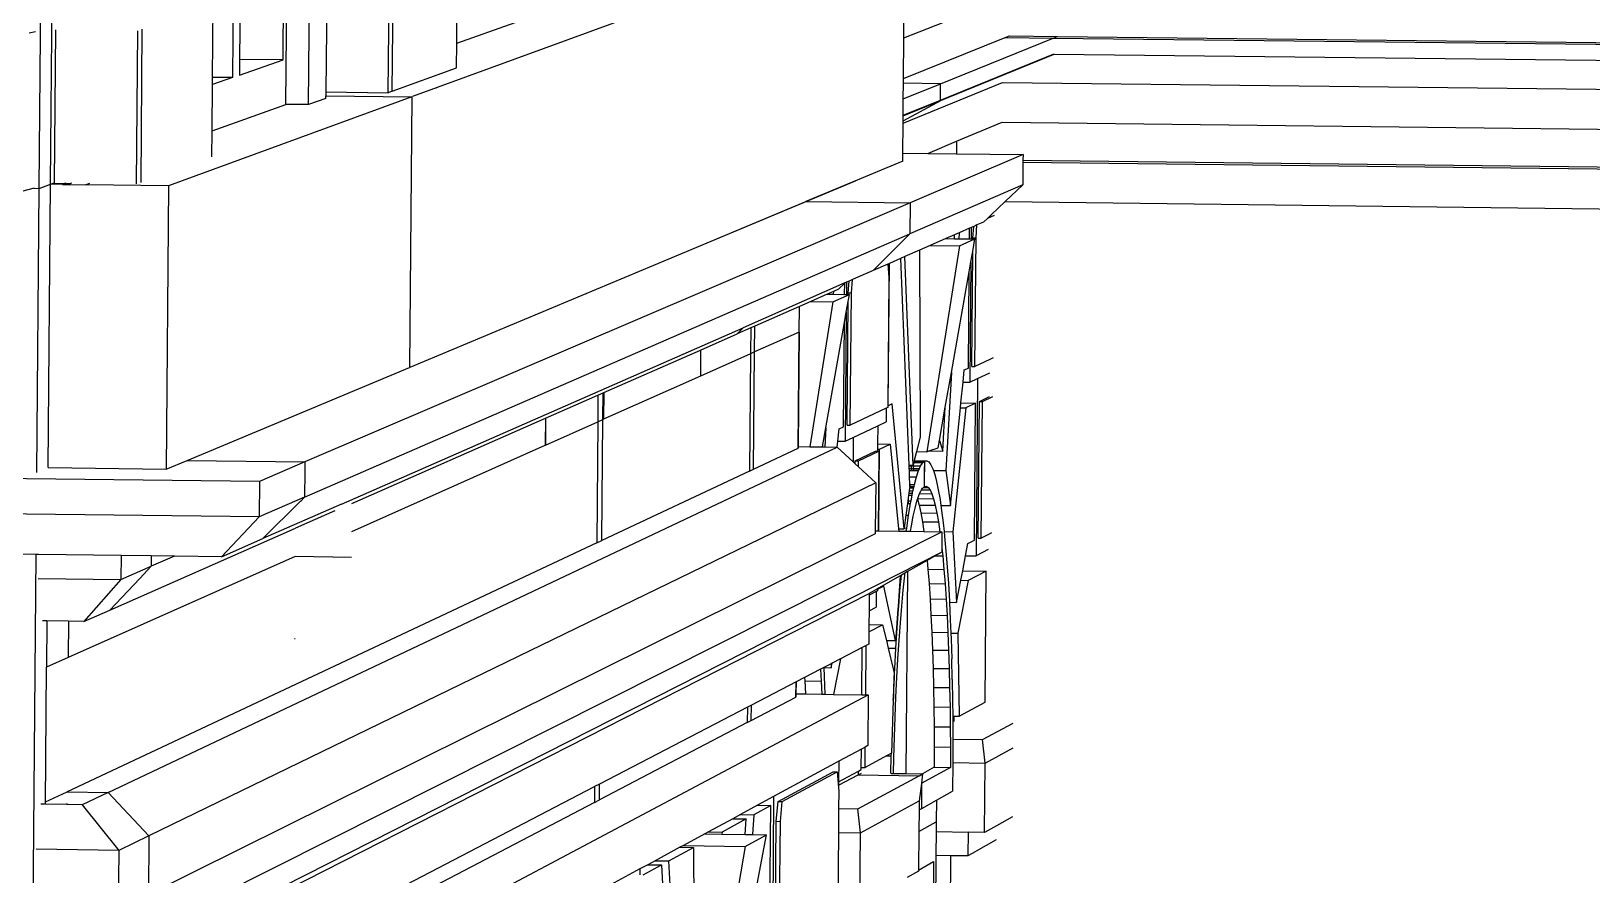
# Model space of a CAD drawing. Extents: x -106 to 80, y -44 to 65.
# Drawn here: x 62.08 to 70.2, y -6.31 to -1.92 of the extents above; entities that cross this region are included whole.
import ezdxf

# ---------------------------------------------------------------- set-up
doc = ezdxf.new("R2010")
doc.units = 0
doc.layers.get('0').update_dxf_attribs({"linetype": 'CONTINUOUS'})

msp = doc.modelspace()

# ---------------------------------------------------------------- linework, layer by layer
for p, q in [((62.1855, -2.7192), (62.4309, 26.7885)), ((62.1266, -2.7403), (62.3679, 26.3141)), ((63.527, -2.3054), (63.6067, 7.0737)), ((63.4094, -2.304), (63.4686, 4.6749)), ((63.3945, -2.0732), (63.4218, 1.1387)), ((63.159, 1.0781), (63.1317, -2.1649)), ((63.1956, 1.0865), (63.1689, -2.0706)), ((63.6242, -1.4782), (63.6177, -2.2394)), ((63.9415, -2.2432), (63.948, -1.4817)), ((63.9623, -2.2356), (63.9689, -1.4747)), ((64.2984, -1.986), (64.3004, -1.757)), ((66.6224, -1.9575), (67.174, -1.7416)), ((66.6224, -1.9575), (66.6243, -1.7461)), ((63.0278, -2.1637), (63.031, -1.7905)), ((65.2795, -1.8208), (64.0677, -2.2632)), ((62.1071, -1.9262), (62.0745, -1.9337)), ((62.211, -1.9164), (62.2044, -2.7125)), ((62.633, -2.7177), (62.6396, -1.9212)), ((62.6559, -2.7094), (62.6625, -1.9136)), ((64.2984, -1.986), (64.6012, -1.8777)), ((64.2973, -2.1142), (64.2984, -1.986)), ((66.6206, -2.1688), (67.1499, -1.957)), ((66.6206, -2.1688), (66.6224, -1.9575)), ((66.8138, -2.1967), (67.3994, -1.9598)), ((67.1499, -1.957), (67.1721, -1.9481)), ((67.1499, -1.957), (67.3994, -1.9598)), ((67.1721, -1.9481), (67.4213, -1.9509)), ((67.3994, -1.9598), (67.4213, -1.9509)), ((67.3994, -1.9598), (71.8236, -2.0091)), ((67.4213, -1.9509), (71.5896, -1.9973)), ((63.1689, -2.0706), (63.1682, -2.1521)), ((63.1682, -2.1521), (63.3945, -2.0732)), ((63.3945, -2.0732), (63.1689, -2.0706)), ((66.813, -2.2815), (67.3986, -2.0425)), ((66.819, -2.2816), (67.4045, -2.0425)), ((67.3986, -2.0425), (67.4045, -2.0425)), ((67.4045, -2.0425), (71.8228, -2.0922)), ((63.0275, -2.2013), (63.0278, -2.1637)), ((63.1317, -2.1649), (63.0275, -2.2013)), ((63.1317, -2.1649), (63.0278, -2.1637)), ((63.9623, -2.2356), (64.2973, -2.1142)), ((66.6185, -2.4022), (67.1363, -2.1899)), ((66.6203, -2.1945), (66.6206, -2.1688)), ((67.1363, -2.1899), (71.5678, -2.2405)), ((64.0637, -2.2647), (62.7984, -2.7266)), ((63.0255, -2.4414), (63.0275, -2.2013)), ((63.6175, -2.2729), (63.6176, -2.2595)), ((63.6177, -2.2394), (63.6176, -2.2595)), ((63.6176, -2.2595), (64.0637, -2.2647)), ((63.6177, -2.2394), (63.9415, -2.2432)), ((63.9623, -2.2356), (63.9415, -2.2432)), ((64.0637, -2.2647), (64.0516, -3.6694)), ((64.1883, -2.2192), (64.1883, -2.2215)), ((66.6196, -2.2753), (66.6203, -2.1945)), ((66.6196, -2.2753), (66.8138, -2.1967)), ((66.8138, -2.1967), (66.6203, -2.1945)), ((66.813, -2.2815), (66.8138, -2.1967)), ((63.0255, -2.4414), (63.4094, -2.304)), ((63.527, -2.3054), (63.4094, -2.304)), ((63.6175, -2.2729), (63.527, -2.3054)), ((66.6186, -2.3894), (66.819, -2.2816)), ((66.6188, -2.3633), (66.819, -2.2816)), ((66.6189, -2.3607), (66.6196, -2.2753)), ((66.6189, -2.3607), (66.813, -2.2815)), ((66.819, -2.2816), (66.813, -2.2815)), ((66.6171, -2.5572), (66.6185, -2.4022)), ((66.6185, -2.4022), (66.6186, -2.3894)), ((66.6186, -2.3894), (66.6188, -2.3633)), ((66.6188, -2.3633), (66.6189, -2.3607)), ((66.8966, -2.496), (67.1345, -2.3964)), ((67.1345, -2.3964), (71.313, -2.4451)), ((63.0243, -2.5758), (63.0255, -2.4414)), ((66.7466, -2.5588), (66.8966, -2.496)), ((66.8966, -2.496), (66.896, -2.5605)), ((66.6167, -2.5987), (66.6171, -2.5572)), ((66.6171, -2.5572), (66.7466, -2.5588)), ((67.2423, -2.5647), (66.6559, -2.8156)), ((66.7466, -2.5588), (66.896, -2.5605)), ((66.896, -2.5605), (67.2423, -2.5647)), ((67.2421, -2.5936), (67.242, -2.6041)), ((67.2423, -2.5647), (67.2421, -2.5936)), ((67.2421, -2.5936), (71.3111, -2.642)), ((66.6167, -2.5987), (66.1138, -2.809)), ((67.242, -2.6041), (67.2409, -2.7226)), ((67.242, -2.6041), (71.5639, -2.6556)), ((62.1003, -2.74), (62.0348, -2.7564)), ((62.0992, -2.7402), (62.1258, -2.7405)), ((62.1143, -4.2171), (62.1266, -2.7403)), ((62.1258, -2.7405), (62.1266, -2.7403)), ((62.1266, -2.7403), (62.1855, -2.7192)), ((62.1733, -4.1917), (62.1855, -2.7192)), ((62.1855, -2.7192), (62.2044, -2.7125)), ((62.2468, -2.72), (62.1855, -2.7192)), ((62.2044, -2.7125), (62.2043, -2.715)), ((62.2043, -2.715), (62.2589, -2.7156)), ((62.2589, -2.7156), (62.2468, -2.72)), ((62.2468, -2.72), (62.2774, -2.7203)), ((62.2656, -2.7132), (62.2589, -2.7156)), ((62.2589, -2.7156), (62.2895, -2.716)), ((62.2895, -2.716), (62.2774, -2.7203)), ((62.2774, -2.7203), (62.3693, -2.7214)), ((62.2962, -2.7136), (62.2895, -2.716)), ((62.388, -2.7147), (62.3693, -2.7214)), ((62.7984, -2.7266), (62.3693, -2.7214)), ((62.7984, -2.7266), (62.786, -4.2002)), ((66.3689, -2.7023), (65.639, -3.0075)), ((67.2409, -2.7226), (66.6544, -2.9775)), ((67.2409, -2.7226), (67.1493, -2.8094)), ((66.6559, -2.8156), (63.5076, -4.1626)), ((65.6208, -3.0151), (66.1138, -2.809)), ((66.1138, -2.809), (66.6559, -2.8156)), ((66.6559, -2.8156), (66.6544, -2.9775)), ((67.1493, -2.8094), (67.0772, -2.8777)), ((67.1493, -2.8094), (71.309, -2.8599)), ((67.0374, -2.9154), (67.0029, -2.9306)), ((67.0593, -2.8946), (67.0374, -2.9154)), ((67.0593, -2.8946), (67.0934, -2.8797)), ((67.0738, -2.881), (67.0593, -2.8946)), ((67.0772, -2.8777), (67.0738, -2.881)), ((67.0738, -2.881), (67.0771, -2.8795)), ((63.506, -4.3458), (66.6544, -2.9775)), ((66.6544, -2.9775), (66.4629, -3.1676)), ((66.841, -3.0017), (66.7595, -3.0375)), ((66.8864, -2.9817), (66.841, -3.0017)), ((66.841, -3.0017), (66.8853, -3.0022)), ((66.8853, -3.0022), (66.8864, -2.9817)), ((66.8853, -3.0022), (66.9082, -3.0025)), ((66.9099, -2.9714), (66.8864, -2.9817)), ((66.9099, -2.9714), (66.9082, -3.0025)), ((66.9082, -3.0025), (66.964, -3.0032)), ((66.9645, -2.9474), (66.9099, -2.9714)), ((66.964, -3.0032), (66.9645, -2.9474)), ((66.9731, -2.9436), (66.9645, -2.9474)), ((66.9731, -2.9436), (66.9726, -3.0033)), ((66.986, -2.938), (66.9731, -2.9436)), ((66.9816, -2.9968), (66.986, -2.938)), ((66.9816, -2.9968), (66.998, -2.997)), ((66.9816, -3.0034), (66.9816, -2.9968)), ((67.0029, -2.9306), (66.986, -2.938)), ((66.992, -3.6664), (66.998, -2.997)), ((66.998, -2.997), (67.0029, -2.9306)), ((64.0556, -3.6694), (65.6208, -3.0151)), ((66.704, -3.0618), (66.6282, -3.0951)), ((66.7595, -3.0375), (66.704, -3.0618)), ((66.704, -3.0618), (66.7072, -4.034)), ((66.9116, -3.0393), (66.7414, -4.109)), ((66.7595, -3.0375), (66.9116, -3.0393)), ((66.9116, -3.0393), (66.9926, -3.0036)), ((66.964, -3.0032), (66.9726, -3.0033)), ((66.9715, -3.1225), (66.981, -3.0693)), ((66.9726, -3.0033), (66.9816, -3.0034)), ((66.9756, -3.6662), (66.981, -3.0693)), ((66.981, -3.0693), (66.9926, -3.0036)), ((66.9816, -3.0034), (66.9926, -3.0036)), ((66.54, -3.1338), (66.4629, -3.1676)), ((66.5482, -3.1302), (66.54, -3.1338)), ((66.54, -3.1338), (66.5448, -3.2036)), ((66.5416, -3.87), (66.5482, -3.1302)), ((66.6055, -3.1051), (66.5482, -3.1302)), ((66.6282, -3.0951), (66.6055, -3.1051)), ((66.6055, -3.1051), (66.6484, -4.1791)), ((66.6706, -4.1794), (66.6282, -3.0951)), ((66.9625, -3.1737), (66.9715, -3.1225)), ((66.9715, -3.1225), (66.9659, -3.7479)), ((66.316, -3.2322), (65.7866, -3.4646)), ((66.3153, -3.2328), (66.283, -3.2651)), ((66.3148, -3.292), (66.3153, -3.2328)), ((66.316, -3.2322), (66.3153, -3.2328)), ((66.3244, -3.2285), (66.316, -3.2322)), ((66.3244, -3.2285), (66.3239, -3.2921)), ((66.338, -3.2225), (66.3244, -3.2285)), ((66.3334, -3.283), (66.338, -3.2225)), ((66.3554, -3.2149), (66.338, -3.2225)), ((66.3502, -3.2832), (66.3554, -3.2149)), ((66.4629, -3.1676), (66.3554, -3.2149)), ((66.5448, -3.2036), (66.5388, -3.87)), ((66.8698, -3.6978), (66.9625, -3.1737)), ((66.958, -3.6744), (66.9625, -3.1737)), ((66.2246, -3.2908), (66.1387, -3.3286)), ((66.2318, -3.2877), (66.2246, -3.2908)), ((66.2246, -3.2908), (66.2316, -3.2909)), ((66.2316, -3.2909), (66.2318, -3.2877)), ((66.2316, -3.2909), (66.2557, -3.2912)), ((66.2565, -3.2768), (66.2318, -3.2877)), ((66.2538, -3.3301), (66.3393, -3.2923)), ((66.2565, -3.2768), (66.2557, -3.2912)), ((66.2557, -3.2912), (66.3148, -3.292)), ((66.283, -3.2651), (66.2565, -3.2768)), ((66.3148, -3.292), (66.3239, -3.2921)), ((66.3239, -3.2921), (66.3333, -3.2922)), ((66.333, -3.3281), (66.3393, -3.2923)), ((66.3333, -3.2922), (66.3334, -3.283)), ((66.3333, -3.2922), (66.3393, -3.2923)), ((66.3334, -3.283), (66.3502, -3.2832)), ((66.3441, -3.971), (66.3502, -3.2832)), ((66.0795, -3.3546), (65.8471, -3.4569)), ((66.0783, -3.4873), (66.0795, -3.3546)), ((66.1387, -3.3286), (66.0795, -3.3546)), ((66.2538, -3.3301), (66.1343, -4.0834)), ((66.1387, -3.3286), (66.2538, -3.3301)), ((66.3135, -3.4383), (66.323, -3.3843)), ((66.323, -3.3843), (66.3171, -4.0548)), ((66.323, -3.3843), (66.333, -3.3281)), ((66.3273, -3.9707), (66.333, -3.3281)), ((63.6978, -4.3817), (65.7866, -3.4646)), ((65.7866, -3.4646), (65.7558, -3.497)), ((65.8262, -3.466), (65.7558, -3.497)), ((65.8262, -3.466), (65.825, -3.6)), ((65.8471, -3.4569), (65.8262, -3.466)), ((65.8459, -3.5907), (65.8471, -3.4569)), ((66.0783, -3.4873), (65.8459, -3.5907)), ((66.0783, -3.4873), (66.073, -4.0825)), ((66.073, -4.0909), (66.0783, -3.4873)), ((66.2166, -3.9859), (66.3135, -3.4383)), ((66.3087, -3.9795), (66.3135, -3.4383)), ((65.5656, -3.5806), (65.7558, -3.497)), ((65.0619, -3.8022), (65.5656, -3.5806)), ((65.5656, -3.5806), (65.5644, -3.716)), ((65.825, -3.6), (65.5644, -3.716)), ((65.825, -3.6), (65.8197, -4.2099)), ((65.8459, -3.5907), (65.825, -3.6)), ((65.8405, -4.2001), (65.8459, -3.5907)), ((67.0704, -3.6295), (66.992, -3.6664)), ((67.0868, -3.6218), (67.0704, -3.6295)), ((62.8964, -4.1541), (64.0516, -3.6711)), ((64.0516, -3.6694), (64.0516, -3.6711)), ((65.5644, -3.716), (65.0607, -3.9403)), ((66.8378, -3.8785), (66.8698, -3.6978)), ((66.8698, -3.6978), (66.8416, -4.2074)), ((66.9306, -3.7474), (66.9371, -3.6843)), ((66.9371, -3.6843), (66.958, -3.6744)), ((66.9659, -3.7479), (67.0065, -3.7287)), ((66.9756, -3.6662), (66.992, -3.6664)), ((67.0065, -3.7287), (66.9982, -4.6507)), ((67.0065, -3.7287), (67.0698, -3.6987)), ((65.0322, -3.8152), (65.0583, -3.8038)), ((65.0571, -3.9419), (65.0583, -3.8038)), ((65.0583, -3.8038), (65.0619, -3.8022)), ((65.0619, -3.8022), (65.0607, -3.9403)), ((66.9196, -3.8559), (66.9306, -3.7474)), ((66.9306, -3.7474), (66.9659, -3.7479)), ((64.7597, -3.9351), (65.0322, -3.8152)), ((65.0322, -3.8152), (65.031, -3.9535)), ((66.5313, -3.8829), (66.3441, -3.971)), ((66.5313, -3.8829), (66.5307, -3.9538)), ((66.5388, -3.8794), (66.5313, -3.8829)), ((66.5388, -3.87), (66.5416, -3.87)), ((66.5388, -3.87), (66.5388, -3.8794)), ((66.5626, -3.8602), (66.5416, -3.87)), ((66.6243, -4.5096), (66.5626, -3.8602)), ((66.8074, -4.0501), (66.8378, -3.8785)), ((66.8254, -4.1063), (66.8378, -3.8785)), ((66.8654, -4.3896), (66.917, -3.8813)), ((66.9443, -3.8817), (66.8778, -4.5249)), ((66.917, -3.8813), (66.9196, -3.8559)), ((66.917, -3.8813), (66.9443, -3.8817)), ((66.9196, -3.8559), (66.996, -3.8569)), ((66.996, -3.8569), (66.9443, -3.8817)), ((66.9897, -4.5683), (66.996, -3.8569)), ((67.0092, -4.5584), (67.0155, -3.8476)), ((67.0155, -3.8476), (67.0687, -3.8222)), ((67.0155, -3.8476), (67.0318, -3.8478)), ((67.0255, -4.5587), (67.0318, -3.8478)), ((67.0318, -3.8478), (67.085, -3.8224)), ((63.7526, -4.378), (64.7593, -3.9352)), ((64.7593, -3.9352), (64.758, -4.0751)), ((64.7597, -3.9351), (64.7584, -4.0749)), ((64.7584, -4.0749), (65.031, -3.9535)), ((64.7593, -3.9352), (64.7597, -3.9351)), ((65.031, -3.9535), (65.0255, -4.583)), ((65.031, -3.9535), (65.0571, -3.9419)), ((65.0516, -4.5707), (65.0571, -3.9419)), ((65.0571, -3.9419), (65.0607, -3.9403)), ((66.3273, -3.9707), (66.3441, -3.971)), ((66.3599, -4.0346), (66.4868, -3.9745)), ((66.4868, -3.9745), (66.486, -4.0687)), ((66.4868, -3.9745), (66.5307, -3.9538)), ((66.1992, -4.0843), (66.2166, -3.9859)), ((66.2166, -3.9859), (66.211, -4.0844)), ((66.2766, -4.0861), (66.2799, -4.0543)), ((66.2799, -4.0543), (66.2866, -3.9899)), ((66.2799, -4.0543), (66.3171, -4.0548)), ((66.2866, -3.9899), (66.3087, -3.9795)), ((66.3171, -4.0548), (66.3599, -4.0346)), ((66.3599, -4.0346), (66.3587, -4.1623)), ((66.7072, -4.034), (66.6885, -4.1083)), ((66.8006, -4.0888), (66.8074, -4.0501)), ((66.8074, -4.0501), (66.8254, -4.1063)), ((62.4851, -5.8802), (66.2757, -4.0853)), ((63.7514, -4.5232), (64.758, -4.0751)), ((64.758, -4.0751), (64.7584, -4.0749)), ((65.8405, -4.2001), (66.073, -4.0909)), ((66.073, -4.0825), (66.073, -4.0909)), ((66.073, -4.0825), (66.1343, -4.0834)), ((66.1343, -4.0834), (66.1992, -4.0843)), ((66.1992, -4.0843), (66.211, -4.0844)), ((66.211, -4.0844), (66.2757, -4.0853)), ((66.2757, -4.0853), (66.2766, -4.0861)), ((66.2766, -4.0861), (66.3587, -4.1623)), ((66.3695, -4.1566), (66.4759, -4.1057)), ((66.3862, -4.1569), (66.4926, -4.1059)), ((66.4759, -4.1057), (66.4856, -4.1058)), ((66.4857, -4.0957), (66.4856, -4.1058)), ((66.4856, -4.1058), (66.4926, -4.1059)), ((66.486, -4.0687), (66.4857, -4.0957)), ((66.4857, -4.0957), (66.4965, -4.0959)), ((66.486, -4.0687), (66.5514, -4.0696)), ((66.4926, -4.1059), (66.4889, -4.5205)), ((66.4928, -4.5206), (66.4965, -4.0959)), ((66.4965, -4.0959), (66.5514, -4.0696)), ((66.5514, -4.0696), (66.5953, -4.5092)), ((66.6885, -4.1083), (66.6766, -4.1554)), ((66.6885, -4.1083), (66.7414, -4.109)), ((66.7414, -4.109), (66.7522, -4.1053)), ((66.7522, -4.1053), (66.8006, -4.0888)), ((66.7522, -4.1053), (66.8254, -4.1063)), ((62.173, -4.1918), (62.1733, -4.1917)), ((62.1733, -4.1917), (62.786, -4.2002)), ((62.786, -4.2002), (62.8964, -4.1541)), ((62.8964, -4.1541), (63.5075, -4.1626)), ((63.5075, -4.1626), (63.2712, -4.2637)), ((63.5071, -4.2098), (63.506, -4.3458)), ((63.5072, -4.2098), (63.506, -4.3458)), ((63.5075, -4.1626), (63.5071, -4.2098)), ((63.5072, -4.2098), (63.5071, -4.2098)), ((63.5076, -4.1626), (63.5072, -4.2098)), ((63.5075, -4.1626), (63.5076, -4.1626)), ((65.8197, -4.2099), (65.0516, -4.5707)), ((65.8197, -4.2099), (65.8405, -4.2001)), ((66.3587, -4.1623), (66.3693, -4.1722)), ((66.3693, -4.1722), (66.3695, -4.1566)), ((66.3693, -4.1722), (66.386, -4.1876)), ((66.3695, -4.1566), (66.3862, -4.1569)), ((66.386, -4.1876), (66.3862, -4.1569)), ((66.386, -4.1876), (66.4766, -4.2716)), ((66.6484, -4.1791), (66.6706, -4.1794)), ((66.6484, -4.1791), (66.6485, -4.1825)), ((66.6485, -4.1825), (66.6726, -4.1829)), ((66.6485, -4.1825), (66.6491, -4.1965)), ((66.6491, -4.1965), (66.6718, -4.1969)), ((66.6491, -4.1965), (66.6495, -4.207)), ((66.6495, -4.207), (66.6716, -4.2073)), ((66.6495, -4.207), (66.6508, -4.239)), ((66.6615, -4.1827), (66.6602, -4.2072)), ((66.6739, -4.166), (66.6706, -4.1794)), ((66.6718, -4.1969), (66.6713, -4.2051)), ((66.6713, -4.2051), (66.6716, -4.2073)), ((66.6713, -4.2051), (66.7003, -4.2055)), ((66.6716, -4.2073), (66.6993, -4.2077)), ((66.6726, -4.1829), (66.6718, -4.1969)), ((66.6718, -4.1969), (66.7039, -4.1973)), ((66.6726, -4.1829), (66.71, -4.1834)), ((66.6751, -4.1616), (66.6739, -4.166)), ((66.6739, -4.166), (66.7208, -4.1667)), ((66.6762, -4.1571), (66.6751, -4.1616)), ((66.6751, -4.1616), (66.726, -4.1623)), ((66.6766, -4.1554), (66.6762, -4.1569)), ((66.6762, -4.1569), (66.7315, -4.1576)), ((66.6762, -4.1569), (66.6762, -4.1571)), ((66.6762, -4.1571), (66.7312, -4.1579)), ((66.6766, -4.1554), (66.7422, -4.1563)), ((66.6886, -4.2396), (66.6993, -4.2077)), ((66.6993, -4.2077), (66.7003, -4.2055)), ((66.7003, -4.2055), (66.7039, -4.1973)), ((66.7039, -4.1973), (66.71, -4.1834)), ((66.71, -4.1834), (66.7208, -4.1667)), ((66.7208, -4.1667), (66.726, -4.1623)), ((66.726, -4.1623), (66.7312, -4.1579)), ((66.7306, -4.2266), (66.7308, -4.2059)), ((66.7308, -4.2059), (66.7309, -4.1977)), ((66.7308, -4.2059), (66.7311, -4.2059)), ((66.7309, -4.1977), (66.7311, -4.1762)), ((66.7309, -4.1977), (66.7311, -4.1977)), ((66.7309, -4.2266), (66.7311, -4.2059)), ((66.7311, -4.1762), (66.7312, -4.1623)), ((66.7311, -4.1762), (66.7313, -4.1762)), ((66.7311, -4.1977), (66.7313, -4.1762)), ((66.7311, -4.2059), (66.7311, -4.1977)), ((66.7312, -4.1623), (66.7312, -4.1579)), ((66.7312, -4.1623), (66.7315, -4.1624)), ((66.7313, -4.1762), (66.7315, -4.1624)), ((66.7315, -4.1576), (66.7422, -4.1563)), ((66.7315, -4.1624), (66.7315, -4.1576)), ((66.7422, -4.1563), (66.7527, -4.1626)), ((66.7527, -4.1626), (66.763, -4.1767)), ((66.763, -4.1767), (66.7732, -4.1983)), ((66.7732, -4.1983), (66.776, -4.2065)), ((66.776, -4.2065), (66.8416, -4.2074)), ((66.776, -4.2065), (66.7831, -4.2274)), ((66.8416, -4.2074), (66.8654, -4.3896)), ((63.2712, -4.2637), (60.2053, -4.2278)), ((66.4766, -4.2716), (62.6968, -6.1056)), ((63.2712, -4.2637), (63.2696, -4.4485)), ((66.4766, -4.2716), (66.4743, -4.5203)), ((66.6528, -4.2976), (66.6507, -4.3131)), ((66.6508, -4.239), (66.6886, -4.2396)), ((66.6508, -4.239), (66.6523, -4.2784)), ((66.6523, -4.2784), (66.678, -4.2788)), ((66.6523, -4.2784), (66.6527, -4.2877)), ((66.6527, -4.2877), (66.6559, -4.2877)), ((66.6527, -4.2881), (66.6559, -4.2877)), ((66.6527, -4.2877), (66.6527, -4.2881)), ((66.6527, -4.2881), (66.6528, -4.2891)), ((66.6582, -4.2891), (66.6528, -4.2891)), ((66.6582, -4.2891), (66.6528, -4.2891)), ((66.6528, -4.2891), (66.6528, -4.2891)), ((66.6528, -4.2891), (66.653, -4.296)), ((66.653, -4.296), (66.6528, -4.2976)), ((66.6528, -4.2976), (66.6687, -4.2978)), ((66.6559, -4.2877), (66.6759, -4.288)), ((66.6559, -4.2877), (66.6582, -4.2891)), ((66.6582, -4.2891), (66.6583, -4.2892)), ((66.6583, -4.2892), (66.6656, -4.2935)), ((66.6756, -4.2894), (66.6583, -4.2892)), ((66.6756, -4.2894), (66.6583, -4.2892)), ((66.6656, -4.2935), (66.6747, -4.2937)), ((66.6656, -4.2935), (66.6687, -4.2978)), ((66.6687, -4.2978), (66.6726, -4.303)), ((66.6687, -4.2978), (66.6737, -4.2979)), ((66.6726, -4.303), (66.6737, -4.2979)), ((66.6737, -4.2979), (66.6747, -4.2937)), ((66.6747, -4.2937), (66.6756, -4.2894)), ((66.6756, -4.2894), (66.6759, -4.288)), ((66.6756, -4.2894), (66.6756, -4.2894)), ((66.6759, -4.288), (66.678, -4.2788)), ((66.678, -4.2788), (66.6886, -4.2396)), ((66.7148, -4.307), (66.7202, -4.2985)), ((66.7202, -4.2985), (66.7251, -4.2944)), ((66.7251, -4.2944), (66.73, -4.2902)), ((66.7251, -4.2944), (66.7495, -4.2947)), ((66.73, -4.2888), (66.7303, -4.2629)), ((66.73, -4.2888), (66.7303, -4.2888)), ((66.73, -4.2901), (66.73, -4.2888)), ((66.7303, -4.2901), (66.73, -4.2901)), ((66.73, -4.2902), (66.73, -4.2901)), ((66.7303, -4.2629), (66.7306, -4.2266)), ((66.7303, -4.2629), (66.7306, -4.2629)), ((66.7303, -4.2888), (66.7306, -4.2629)), ((66.7303, -4.2901), (66.7303, -4.2888)), ((66.7303, -4.2901), (66.7398, -4.2889)), ((66.7306, -4.2266), (66.7309, -4.2266)), ((66.7306, -4.2629), (66.7309, -4.2266)), ((66.7398, -4.2889), (66.7495, -4.2947)), ((66.7495, -4.2947), (66.759, -4.3076)), ((66.7831, -4.2274), (66.7927, -4.2638)), ((66.7927, -4.2638), (66.8019, -4.3074)), ((63.506, -4.3458), (63.2696, -4.4485)), ((63.4843, -4.3674), (63.2902, -4.5607)), ((63.6978, -4.3817), (63.2902, -4.5607)), ((63.4844, -4.3674), (63.4843, -4.3674)), ((63.506, -4.3458), (63.4844, -4.3674)), ((63.506, -4.3458), (63.506, -4.3458)), ((66.6419, -4.3785), (66.6338, -4.4389)), ((66.6437, -4.3651), (66.6419, -4.3785)), ((66.6419, -4.3785), (66.6452, -4.3786)), ((66.6455, -4.3523), (66.6437, -4.3651)), ((66.6437, -4.3651), (66.6454, -4.3651)), ((66.6453, -4.3689), (66.6452, -4.3786)), ((66.6452, -4.3786), (66.6455, -4.3786)), ((66.6454, -4.3651), (66.6453, -4.3689)), ((66.6453, -4.3689), (66.6456, -4.3707)), ((66.6453, -4.3689), (66.6456, -4.3707)), ((66.6455, -4.3523), (66.6454, -4.3557)), ((66.6454, -4.3557), (66.6457, -4.3557)), ((66.6454, -4.3557), (66.6454, -4.3651)), ((66.6454, -4.3651), (66.6456, -4.3651)), ((66.6458, -4.3499), (66.6455, -4.3522)), ((66.6455, -4.3522), (66.6455, -4.3523)), ((66.6455, -4.3523), (66.6458, -4.3523)), ((66.6456, -4.3707), (66.6455, -4.3786)), ((66.6455, -4.3786), (66.6573, -4.3788)), ((66.6457, -4.3557), (66.6456, -4.3651)), ((66.6456, -4.3651), (66.6599, -4.3653)), ((66.6456, -4.3651), (66.6456, -4.3707)), ((66.6458, -4.3523), (66.6457, -4.3557)), ((66.6477, -4.3357), (66.6458, -4.3499)), ((66.6458, -4.3499), (66.6458, -4.3523)), ((66.6474, -4.4391), (66.6573, -4.3788)), ((66.6491, -4.325), (66.6477, -4.3357)), ((66.6477, -4.3357), (66.6655, -4.3359)), ((66.6507, -4.3131), (66.6491, -4.325)), ((66.6491, -4.325), (66.6676, -4.3253)), ((66.6507, -4.3131), (66.6702, -4.3134)), ((66.6573, -4.3788), (66.6599, -4.3653)), ((66.6599, -4.3653), (66.6655, -4.3359)), ((66.6655, -4.3359), (66.6676, -4.3253)), ((66.6676, -4.3253), (66.6702, -4.3134)), ((66.6702, -4.3134), (66.6726, -4.303)), ((66.6809, -4.4019), (66.6906, -4.3658)), ((66.6906, -4.3658), (66.6942, -4.3552)), ((66.6942, -4.3552), (66.6949, -4.353)), ((66.6942, -4.3552), (66.7024, -4.3865)), ((66.6949, -4.353), (66.7004, -4.3364)), ((66.6949, -4.353), (66.7774, -4.3542)), ((66.7004, -4.3364), (66.7048, -4.3265)), ((66.7048, -4.3265), (66.7103, -4.314)), ((66.7048, -4.3265), (66.7683, -4.3274)), ((66.7103, -4.314), (66.7148, -4.307)), ((66.7148, -4.307), (66.759, -4.3076)), ((66.759, -4.3076), (66.7683, -4.3274)), ((66.7683, -4.3274), (66.7774, -4.3542)), ((66.7774, -4.3542), (66.7862, -4.3877)), ((66.8019, -4.3074), (66.8108, -4.358)), ((66.8108, -4.358), (66.8153, -4.3889)), ((63.2696, -4.4485), (60.2032, -4.412)), ((63.2696, -4.4485), (63.0747, -4.6553)), ((63.6645, -4.4168), (63.4588, -4.5072)), ((66.6338, -4.4389), (66.6248, -4.5057)), ((66.6338, -4.4389), (66.6474, -4.4391)), ((66.6377, -4.5059), (66.6474, -4.4391)), ((66.662, -4.494), (66.6713, -4.4447)), ((66.6713, -4.4447), (66.6809, -4.4019)), ((66.7024, -4.3865), (66.7109, -4.4266)), ((66.7024, -4.3865), (66.7862, -4.3877)), ((66.7109, -4.4266), (66.7191, -4.4732)), ((66.7109, -4.4266), (66.7947, -4.4278)), ((66.7862, -4.3877), (66.7947, -4.4278)), ((66.7947, -4.4278), (66.8028, -4.4744)), ((66.8153, -4.3889), (66.8654, -4.3896)), ((66.8153, -4.3889), (66.8192, -4.4154)), ((66.8192, -4.4154), (66.8272, -4.4793)), ((62.493, -4.932), (63.4588, -4.5072)), ((66.4742, -4.5352), (62.6942, -6.4105)), ((63.0606, -6.4166), (66.821, -4.5252)), ((66.4743, -4.5203), (66.4742, -4.5352)), ((66.4743, -4.5203), (66.4889, -4.5205)), ((66.4889, -4.5205), (66.4928, -4.5206)), ((66.4928, -4.5206), (66.5965, -4.5221)), ((66.5953, -4.5092), (66.6243, -4.5096)), ((66.5953, -4.5092), (66.5965, -4.5221)), ((66.5965, -4.5221), (66.6355, -4.5226)), ((66.6248, -4.5057), (66.6243, -4.5096)), ((66.6248, -4.5057), (66.6377, -4.5059)), ((66.6355, -4.5226), (66.6377, -4.5059)), ((66.6355, -4.5226), (66.6572, -4.5229)), ((66.6572, -4.5229), (66.662, -4.494)), ((66.6572, -4.5229), (66.7266, -4.5239)), ((66.7191, -4.4732), (66.7266, -4.5239)), ((66.7191, -4.4732), (66.8028, -4.4744)), ((66.7266, -4.5239), (66.8103, -4.5251)), ((66.8028, -4.4744), (66.8103, -4.5251)), ((66.8103, -4.5251), (66.821, -4.5252)), ((66.821, -4.5252), (66.8202, -4.6076)), ((66.8272, -4.4793), (66.8321, -4.5242)), ((66.8321, -4.5242), (66.8778, -4.5249)), ((66.8321, -4.5242), (66.8348, -4.5495)), ((66.8778, -4.5249), (66.8973, -4.8926)), ((67.0622, -4.54), (67.0255, -4.5587)), ((67.0786, -4.5316), (67.0622, -4.54)), ((62.1108, -4.6435), (60.0108, -4.6179)), ((65.0255, -4.583), (62.2716, -5.8768)), ((63.0747, -4.6553), (63.2902, -4.5607)), ((63.2902, -4.5607), (63.2901, -4.5607)), ((65.0255, -4.583), (65.0516, -4.5707)), ((66.8201, -4.6252), (66.82, -4.6305)), ((66.8202, -4.6076), (66.8201, -4.6252)), ((66.8201, -4.6252), (66.8221, -4.6253)), ((66.8202, -4.6076), (66.8221, -4.6253)), ((66.8221, -4.6253), (66.8248, -4.6506)), ((66.8348, -4.5495), (66.8418, -4.6256)), ((66.9436, -4.6499), (66.9559, -4.5855)), ((66.9559, -4.5855), (66.9897, -4.5683)), ((67.0615, -4.6183), (66.9982, -4.6507)), ((67.0092, -4.5584), (67.0255, -4.5587)), ((62.0954, -6.4886), (62.1108, -4.6435)), ((62.1229, -4.6437), (62.1108, -4.6435)), ((62.5523, -4.6489), (62.1229, -4.6437)), ((63.4576, -4.6541), (62.2774, -5.1795)), ((62.5523, -4.6489), (62.5513, -4.7733)), ((62.5513, -4.7733), (62.7085, -4.7049)), ((62.7089, -4.6508), (62.5523, -4.6489)), ((62.7085, -4.7049), (62.649, -4.7676)), ((62.7089, -4.6508), (62.7085, -4.7049)), ((62.709, -4.6508), (62.7085, -4.7049)), ((62.8295, -4.6523), (62.7085, -4.7049)), ((62.7085, -4.7049), (62.7085, -4.7049)), ((62.709, -4.6508), (62.7089, -4.6508)), ((62.8295, -4.6523), (62.709, -4.6508)), ((63.0747, -4.6553), (62.8295, -4.6523)), ((66.82, -4.6305), (63.0595, -6.5386)), ((63.7503, -4.6583), (63.4576, -4.6541)), ((66.7435, -4.6743), (66.6424, -4.732)), ((66.7859, -4.65), (66.7435, -4.6743)), ((66.7435, -4.6743), (66.7476, -4.7194)), ((66.82, -4.6305), (66.7859, -4.65)), ((66.7859, -4.65), (66.8248, -4.6506)), ((66.8248, -4.6506), (66.8313, -4.7206)), ((66.8418, -4.6256), (66.8482, -4.7072)), ((66.9287, -4.728), (66.9436, -4.6499)), ((66.9436, -4.6499), (66.9982, -4.6507)), ((62.1219, -4.768), (62.5513, -4.7733)), ((62.5513, -4.7733), (62.3579, -4.9915)), ((62.649, -4.7676), (62.493, -4.932)), ((62.649, -4.7676), (62.649, -4.7676)), ((66.6042, -4.7538), (66.4901, -4.819)), ((66.6042, -4.7538), (66.5984, -4.8327)), ((66.6026, -4.8328), (66.61, -4.7505)), ((66.61, -4.7505), (66.6042, -4.7538)), ((66.6283, -4.74), (66.61, -4.7505)), ((66.6192, -4.829), (66.6271, -4.7511)), ((66.6271, -4.7511), (66.6283, -4.74)), ((66.6421, -4.7322), (66.6283, -4.74)), ((66.6421, -4.7322), (66.6327, -5.7823)), ((66.6424, -4.732), (66.633, -5.7824)), ((66.6424, -4.732), (66.6421, -4.7322)), ((66.7476, -4.7194), (66.7536, -4.7945)), ((66.7476, -4.7194), (66.8313, -4.7206)), ((66.8313, -4.7206), (66.8372, -4.7958)), ((66.8482, -4.7072), (66.8541, -4.7941)), ((66.8973, -4.8926), (66.9192, -4.7777)), ((66.9571, -4.7783), (66.903, -5.0521)), ((66.9192, -4.7777), (66.9287, -4.728)), ((66.9192, -4.7777), (66.9571, -4.7783)), ((66.9287, -4.728), (67.051, -4.7298)), ((67.051, -4.7298), (66.9571, -4.7783)), ((67.0449, -5.4104), (67.051, -4.7298)), ((62.6607, -6.7687), (66.4425, -4.8461)), ((66.4425, -4.8553), (66.4417, -4.9357)), ((66.4862, -4.8212), (66.4425, -4.8461)), ((66.4791, -4.8366), (66.4425, -4.8553)), ((66.4425, -4.8461), (66.4425, -4.8553)), ((66.4791, -4.8366), (66.4784, -4.9169)), ((66.4861, -4.8331), (66.4791, -4.8366)), ((66.4862, -4.8223), (66.4861, -4.8331)), ((66.4901, -4.819), (66.4862, -4.8212)), ((66.4862, -4.8212), (66.4862, -4.8223)), ((66.4862, -4.8223), (66.4901, -4.8223)), ((66.5188, -4.8078), (66.4901, -4.8223)), ((66.4901, -4.8223), (66.4901, -4.819)), ((66.5798, -5.0913), (66.5188, -4.8078)), ((66.5984, -4.8327), (66.5928, -4.9115)), ((66.5962, -4.9115), (66.6026, -4.8328)), ((66.5984, -4.8327), (66.6026, -4.8328)), ((66.6118, -4.9118), (66.6192, -4.829)), ((66.7536, -4.7945), (66.759, -4.8745)), ((66.7536, -4.7945), (66.8372, -4.7958)), ((66.8372, -4.7958), (66.8426, -4.8757)), ((66.8541, -4.7941), (66.8594, -4.8859)), ((62.3579, -4.9915), (62.493, -4.932)), ((62.493, -4.932), (62.493, -4.932)), ((66.4417, -4.9357), (66.4411, -5.0071)), ((66.4417, -4.9357), (66.4784, -4.9169)), ((66.5916, -4.9276), (66.5864, -4.9987)), ((66.5898, -4.9988), (66.5949, -4.9276)), ((66.5928, -4.9115), (66.5916, -4.9276)), ((66.5916, -4.9276), (66.5949, -4.9276)), ((66.5928, -4.9115), (66.5962, -4.9115)), ((66.5949, -4.9276), (66.5962, -4.9115)), ((66.6048, -4.999), (66.6118, -4.9118)), ((66.759, -4.8745), (66.7638, -4.959)), ((66.759, -4.8745), (66.8426, -4.8757)), ((66.8426, -4.8757), (66.8474, -4.9602)), ((66.8594, -4.8859), (66.8597, -4.892)), ((66.8597, -4.892), (66.8973, -4.8926)), ((66.8597, -4.892), (66.8641, -4.9822)), ((62.1667, -4.989), (62.1434, -4.9887)), ((62.1667, -4.989), (62.1647, -5.2297)), ((62.279, -4.9905), (62.1667, -4.989)), ((62.279, -4.9905), (62.2774, -5.1795)), ((62.3579, -4.9915), (62.279, -4.9905)), ((66.4411, -5.0071), (66.4408, -5.045)), ((66.4408, -5.045), (66.5121, -5.0082)), ((66.4411, -5.0071), (66.5121, -5.0082)), ((66.5121, -5.0082), (66.5317, -5.0906)), ((66.5844, -5.0268), (66.5798, -5.0913)), ((66.5812, -5.1302), (66.5878, -5.0269)), ((66.5864, -4.9987), (66.5844, -5.0268)), ((66.5844, -5.0268), (66.5878, -5.0269)), ((66.5864, -4.9987), (66.5898, -4.9988)), ((66.5878, -5.0269), (66.5898, -4.9988)), ((66.5983, -5.0903), (66.6048, -4.999)), ((66.7638, -4.959), (66.7681, -5.0476)), ((66.7638, -4.959), (66.8474, -4.9602)), ((66.8474, -4.9602), (66.8517, -5.0488)), ((66.8641, -4.9822), (66.8668, -5.0516)), ((62.5312, -5.0683), (62.5311, -5.0683)), ((63.458, -5.0821), (63.4539, -5.0821)), ((66.4402, -5.1097), (66.4265, -5.1168)), ((66.4408, -5.045), (66.4402, -5.1097)), ((66.5317, -5.0906), (66.5798, -5.0913)), ((66.5317, -5.0906), (66.541, -5.1296)), ((66.5922, -5.1852), (66.5983, -5.0903)), ((66.7681, -5.0476), (66.7718, -5.1399)), ((66.7681, -5.0476), (66.8517, -5.0488)), ((66.8517, -5.0488), (66.8553, -5.1412)), ((66.8668, -5.0516), (66.903, -5.0521)), ((66.8668, -5.0516), (66.8681, -5.0826)), ((66.8681, -5.0826), (66.8715, -5.1866)), ((66.903, -5.0521), (66.9104, -5.4838)), ((62.2774, -5.1795), (62.1647, -5.2297)), ((66.2935, -5.1859), (66.2495, -5.2087)), ((66.2935, -5.1859), (66.2561, -5.3705)), ((66.4067, -5.1271), (66.2935, -5.1859)), ((66.4045, -5.3728), (66.4067, -5.1271)), ((66.4265, -5.1168), (66.4067, -5.1271)), ((66.4242, -5.3731), (66.4265, -5.1168)), ((66.541, -5.1296), (66.5812, -5.1302)), ((66.541, -5.1296), (66.5667, -5.2369)), ((66.5752, -5.2371), (66.5812, -5.1302)), ((66.5868, -5.2834), (66.5922, -5.1852)), ((66.7718, -5.1399), (66.7749, -5.2356)), ((66.7718, -5.1399), (66.8553, -5.1412)), ((66.8553, -5.1412), (66.8584, -5.2368)), ((66.8742, -5.2937), (66.8715, -5.1866)), ((62.1588, -5.9415), (62.1647, -5.2297)), ((66.1892, -5.24), (66.106, -5.2832)), ((66.2058, -5.2314), (66.1892, -5.24)), ((66.1892, -5.24), (66.1929, -5.3018)), ((66.2061, -5.2313), (66.2058, -5.2314)), ((66.2058, -5.2314), (66.2105, -5.3242)), ((66.2439, -5.2117), (66.2061, -5.2313)), ((66.2061, -5.2313), (66.245, -5.2319)), ((66.2495, -5.2087), (66.2439, -5.2117)), ((66.2439, -5.2117), (66.245, -5.2319)), ((66.245, -5.2319), (66.2495, -5.2087)), ((66.5667, -5.2369), (66.5752, -5.2371)), ((66.5667, -5.2369), (66.5723, -5.2607)), ((66.5723, -5.2607), (66.5716, -5.2832)), ((66.573, -5.2832), (66.5752, -5.2371)), ((66.7749, -5.2356), (66.7774, -5.3342)), ((66.7749, -5.2356), (66.8584, -5.2368)), ((66.8584, -5.2368), (66.8609, -5.3354)), ((66.0622, -5.306), (65.8297, -5.4267)), ((66.0615, -5.3848), (66.0622, -5.306)), ((66.0622, -5.306), (66.0617, -5.3675)), ((66.106, -5.2832), (66.0622, -5.306)), ((66.106, -5.2832), (66.1071, -5.3005)), ((66.1071, -5.3005), (66.1104, -5.3683)), ((66.1071, -5.3005), (66.1929, -5.3018)), ((66.1929, -5.3018), (66.1962, -5.3696)), ((66.2105, -5.3242), (66.2124, -5.3698)), ((66.5694, -5.347), (66.5681, -5.3843)), ((66.5683, -5.3843), (66.5698, -5.347)), ((66.5716, -5.2832), (66.5694, -5.347)), ((66.5694, -5.347), (66.5698, -5.347)), ((66.5698, -5.347), (66.573, -5.2832)), ((66.5716, -5.2832), (66.573, -5.2832)), ((66.5818, -5.3845), (66.5868, -5.2834)), ((66.7774, -5.3342), (66.7792, -5.4353)), ((66.7774, -5.3342), (66.8609, -5.3354)), ((66.8609, -5.3354), (66.8627, -5.4366)), ((66.8742, -5.2937), (66.8762, -5.4037)), ((62.6556, -7.3785), (66.4379, -5.3733)), ((65.8297, -5.4267), (65.8088, -5.4376)), ((65.829, -5.5063), (66.0615, -5.3848)), ((65.829, -5.5063), (65.8297, -5.4267)), ((66.0617, -5.3675), (66.0615, -5.3848)), ((66.0617, -5.3675), (66.1104, -5.3683)), ((66.1104, -5.3683), (66.1962, -5.3696)), ((66.1962, -5.3696), (66.2124, -5.3698)), ((66.2124, -5.3698), (66.2561, -5.3705)), ((66.2561, -5.3705), (66.4045, -5.3728)), ((66.4045, -5.3728), (66.4242, -5.3731)), ((66.4242, -5.3731), (66.4379, -5.3733)), ((66.4379, -5.3733), (66.4355, -5.6367)), ((66.5676, -5.4008), (66.5582, -5.6759)), ((66.5676, -5.4008), (66.5683, -5.3843)), ((66.5681, -5.3843), (66.5676, -5.4008)), ((66.5681, -5.3843), (66.5683, -5.3843)), ((66.5775, -5.4879), (66.5818, -5.3845)), ((66.7792, -5.4353), (66.7804, -5.5385)), ((66.7792, -5.4353), (66.8627, -5.4366)), ((66.8627, -5.4366), (66.8639, -5.5398)), ((66.8762, -5.4037), (66.8771, -5.4833)), ((66.9104, -5.4838), (67.0449, -5.4104)), ((65.8081, -5.5172), (65.0399, -5.9186)), ((65.8088, -5.4376), (65.0406, -5.8365)), ((65.8088, -5.4376), (65.8081, -5.5172)), ((65.8081, -5.5172), (65.829, -5.5063)), ((66.5738, -5.5933), (66.5775, -5.4879)), ((66.8771, -5.4833), (66.9104, -5.4838)), ((66.8771, -5.4833), (66.8775, -5.5159)), ((66.8775, -5.5171), (66.8807, -5.5154)), ((66.8775, -5.5159), (66.8775, -5.5171)), ((66.8775, -5.5171), (66.878, -5.6033)), ((66.884, -5.5114), (66.8843, -5.4834)), ((66.5706, -5.7001), (66.5738, -5.5933)), ((66.7804, -5.5385), (66.781, -5.6433)), ((66.7804, -5.5385), (66.8639, -5.5398)), ((66.8639, -5.5398), (66.8645, -5.6446)), ((67.0324, -5.6057), (67.1916, -5.5202)), ((66.402, -5.6548), (66.2844, -5.7185)), ((66.4011, -5.7505), (66.402, -5.6548)), ((66.4218, -5.6441), (66.402, -5.6548)), ((66.4208, -5.7508), (66.4218, -5.6441)), ((66.4355, -5.6367), (66.4218, -5.6441)), ((66.558, -5.676), (66.5319, -5.6903)), ((66.5575, -5.6907), (66.558, -5.676)), ((66.5582, -5.6759), (66.558, -5.676)), ((66.781, -5.6433), (66.7809, -5.7493)), ((66.781, -5.6433), (66.8645, -5.6446)), ((66.8645, -5.6446), (66.8644, -5.7506)), ((66.8782, -5.6299), (66.8773, -5.7249)), ((66.878, -5.6033), (67.0324, -5.6057)), ((66.878, -5.6033), (66.8782, -5.6299)), ((67.0452, -5.7276), (67.0324, -5.6057)), ((67.0452, -5.7276), (67.1904, -5.6488)), ((66.2844, -5.7185), (65.9457, -5.9017)), ((66.2844, -5.7185), (66.2834, -5.8258)), ((66.401, -5.7616), (66.4011, -5.7505)), ((66.4011, -5.7505), (66.4208, -5.7508)), ((66.5319, -5.6903), (66.4208, -5.7508)), ((66.5319, -5.6903), (66.5575, -5.6907)), ((66.5554, -5.7817), (66.5575, -5.6907)), ((66.5688, -5.7813), (66.5706, -5.7001)), ((66.8644, -5.7506), (66.7166, -5.8328)), ((66.7809, -5.7493), (66.7188, -5.7837)), ((66.7809, -5.7493), (66.8644, -5.7506)), ((66.8773, -5.7249), (66.876, -5.873)), ((66.8773, -5.7249), (67.0452, -5.7276)), ((67.042, -6.0877), (67.0452, -5.7276)), ((65.0406, -5.8365), (65.0145, -5.85)), ((65.0399, -5.9186), (65.0406, -5.8365)), ((65.9687, -5.9277), (66.2549, -5.7724)), ((65.9898, -5.928), (66.2757, -5.7727)), ((66.2549, -5.7724), (66.2757, -5.7727)), ((66.2757, -5.7727), (66.2831, -5.8567)), ((66.2833, -5.8424), (66.2831, -5.8567)), ((66.2833, -5.8424), (66.3851, -5.7884)), ((66.2834, -5.8258), (66.2833, -5.8424)), ((66.2834, -5.8258), (66.3866, -5.7695)), ((66.3839, -5.9646), (66.7022, -5.7934)), ((66.3851, -5.7884), (66.3861, -5.7879)), ((66.3851, -5.7884), (66.7022, -5.7934)), ((66.3861, -5.7879), (66.3866, -5.7695)), ((66.3861, -5.7879), (66.4023, -5.7793)), ((66.3866, -5.7695), (66.401, -5.7616)), ((66.5564, -5.7811), (66.5688, -5.7813)), ((66.5688, -5.7813), (66.6327, -5.7823)), ((66.6327, -5.7823), (66.633, -5.7824)), ((66.633, -5.7824), (66.7188, -5.7837)), ((66.7138, -5.8343), (66.7021, -5.9242)), ((66.7022, -5.7934), (66.7203, -5.7837)), ((66.7163, -5.8329), (66.7138, -5.8343)), ((66.7139, -5.8329), (66.7138, -5.8343)), ((66.714, -5.8327), (66.7139, -5.8329)), ((66.7163, -5.8329), (66.7139, -5.8329)), ((66.7203, -5.7837), (66.714, -5.8327)), ((66.7166, -5.8328), (66.714, -5.8327)), ((66.7154, -5.9631), (66.7166, -5.8328)), ((66.7166, -5.8328), (66.7163, -5.8329)), ((66.7188, -5.7837), (66.7203, -5.7837)), ((62.159, -5.9297), (62.2716, -5.8768)), ((62.2716, -5.8768), (62.485, -5.8802)), ((62.2716, -5.8769), (62.2716, -5.8768)), ((62.485, -5.8802), (62.3501, -5.9441)), ((62.485, -5.8802), (62.6967, -6.1056)), ((62.485, -5.8802), (62.4851, -5.8802)), ((62.4851, -5.8802), (62.6968, -6.1056)), ((62.6581, -7.0737), (65.0145, -5.85)), ((65.0145, -5.85), (65.0138, -5.9322)), ((65.0138, -5.9322), (65.0399, -5.9186)), ((65.9457, -5.9017), (65.862, -5.947)), ((65.9457, -5.9017), (65.936, -7.0032)), ((66.2831, -5.8567), (66.2845, -5.8721)), ((66.2845, -5.8721), (66.2837, -5.963)), ((66.7154, -5.9631), (66.7922, -5.9201)), ((66.7922, -5.9201), (66.7912, -6.0323)), ((66.7922, -5.9201), (66.876, -5.873)), ((62.1588, -5.9415), (62.1357, -5.9412)), ((62.1589, -5.9415), (62.1588, -5.9415)), ((62.1589, -5.9415), (62.159, -5.9297)), ((62.271, -5.943), (62.1589, -5.9415)), ((65.0138, -5.9322), (62.2592, -7.3715)), ((62.271, -5.943), (62.271, -5.9382)), ((62.3501, -5.9441), (62.271, -5.943)), ((62.2711, -5.943), (62.2711, -5.9382)), ((62.3501, -5.9441), (62.5399, -6.1817)), ((65.7725, -5.9954), (65.7333, -6.0166)), ((65.862, -5.947), (65.7725, -5.9954)), ((65.7725, -5.9954), (65.8418, -5.9965)), ((65.8418, -5.9965), (65.8348, -6.0992)), ((65.931, -5.9481), (65.8418, -5.9965)), ((65.862, -5.947), (65.931, -5.9481)), ((65.9225, -6.9114), (65.931, -5.9481)), ((65.9594, -6.0301), (65.9687, -5.9277)), ((65.9687, -5.9277), (65.9898, -5.928)), ((65.9805, -6.0304), (65.9898, -5.928)), ((66.2837, -5.963), (66.2826, -6.0878)), ((66.2837, -5.963), (66.3839, -5.9646)), ((66.3976, -6.0896), (66.3839, -5.9646)), ((66.3976, -6.0896), (66.7021, -5.9242)), ((66.7017, -5.9708), (66.7007, -6.0834)), ((66.7021, -5.9242), (66.7017, -5.9708)), ((66.7017, -5.9708), (66.7154, -5.9631)), ((65.6075, -6.0847), (65.5881, -6.0952)), ((65.7333, -6.0166), (65.6075, -6.0847)), ((65.6075, -6.0847), (65.6773, -6.0858)), ((65.6773, -6.0858), (65.677, -6.0966)), ((65.8027, -6.0177), (65.6773, -6.0858)), ((65.7333, -6.0166), (65.8027, -6.0177)), ((65.7973, -6.0986), (65.8027, -6.0177)), ((65.9517, -6.8944), (65.9594, -6.0301)), ((65.9594, -6.0301), (65.9805, -6.0304)), ((65.9728, -6.8948), (65.9805, -6.0304)), ((66.7007, -6.0834), (66.6989, -6.2838)), ((66.7007, -6.0834), (66.7912, -6.0323)), ((66.7907, -6.0836), (66.7896, -6.2058)), ((66.7912, -6.0323), (66.7907, -6.0836)), ((66.7907, -6.0836), (66.9586, -6.0863)), ((67.1039, -6.0532), (67.042, -6.0877)), ((67.1872, -6.0067), (67.1039, -6.0532)), ((62.6967, -6.1056), (62.5399, -6.1817)), ((62.6967, -6.1056), (62.6942, -6.4106)), ((62.6968, -6.1056), (62.6942, -6.4105)), ((65.4585, -6.1653), (65.3297, -6.235)), ((65.4002, -6.2362), (65.5286, -6.1665)), ((65.4766, -6.1555), (65.4585, -6.1653)), ((65.4585, -6.1653), (65.5286, -6.1665)), ((65.5881, -6.0952), (65.4766, -6.1555)), ((65.4766, -6.1555), (65.7981, -6.1607)), ((65.5286, -6.1665), (65.5375, -7.4424)), ((65.7981, -6.1607), (65.5792, -7.4431)), ((65.5881, -6.0952), (65.677, -6.0966)), ((65.677, -6.0966), (65.7973, -6.0986)), ((65.7944, -6.6976), (65.9081, -6.1004)), ((65.7973, -6.0986), (65.8348, -6.0992)), ((65.7981, -6.1607), (65.9081, -6.1004)), ((65.8348, -6.0992), (65.9081, -6.1004)), ((66.2826, -6.0878), (66.2793, -6.4577)), ((66.2826, -6.0878), (66.3976, -6.0896)), ((66.3943, -6.4596), (66.3976, -6.0896)), ((66.9575, -6.2085), (66.9586, -6.0863)), ((67.042, -6.0877), (66.9586, -6.0863)), ((67.1032, -6.1269), (66.999, -6.1853)), ((62.5399, -6.1817), (62.1105, -6.1757)), ((62.5399, -6.1817), (62.5374, -6.4884)), ((65.3297, -6.235), (65.2913, -6.2558)), ((65.3297, -6.235), (65.4002, -6.2362)), ((65.4767, -7.6511), (65.4002, -6.2362)), ((66.6989, -6.2838), (66.7765, -6.2392)), ((66.7765, -6.2392), (66.7587, -8.2368)), ((66.7896, -6.2058), (66.7852, -6.6937)), ((66.7896, -6.2058), (66.8675, -6.2071)), ((66.8631, -6.695), (66.8675, -6.2071)), ((66.8675, -6.2071), (66.9575, -6.2085)), ((66.9575, -6.2085), (66.999, -6.1853)), ((65.25, -6.2781), (64.8871, -6.4744)), ((65.25, -6.2781), (65.2497, -6.3082)), ((65.2913, -6.2558), (65.25, -6.2781)), ((65.2669, -6.3085), (65.3619, -6.2569)), ((65.2913, -6.2558), (65.3619, -6.2569)), ((65.3619, -6.2569), (65.4389, -7.6504)), ((66.6989, -6.2897), (66.64, -6.3225)), ((66.6989, -6.2838), (66.6989, -6.2897))]:
    msp.add_line(p, q)

doc.saveas('drawing.dxf')
